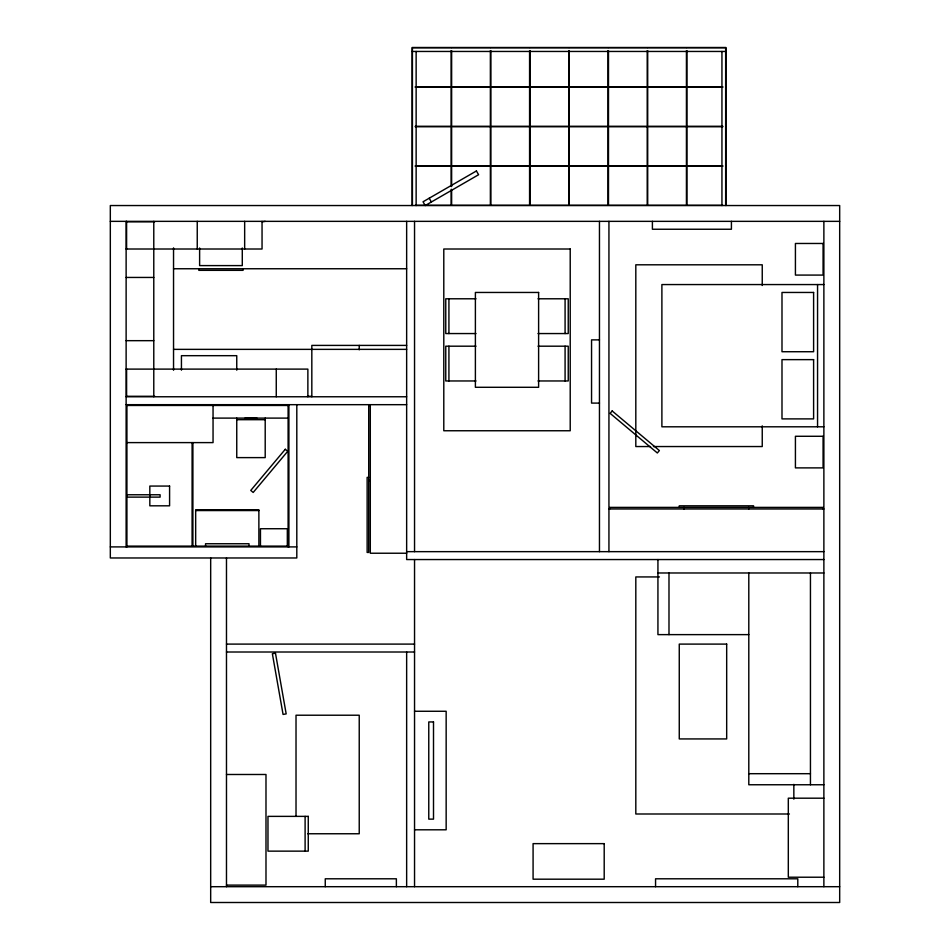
<?xml version="1.0" encoding="UTF-8"?>
<svg xmlns="http://www.w3.org/2000/svg" width="950" height="950" viewBox="0 0 950 950"><rect width="100%" height="100%" fill="white"/><g stroke="black" fill="none" stroke-linecap="round" stroke-linejoin="round"><path stroke-width="1.43" d="M451.155 47.738L412.419 47.738L412.419 86.771M451.63 47.738L490.366 47.738M490.841 47.738L529.577 47.738M530.053 47.738L568.801 47.738M569.276 47.738L608.012 47.738M608.487 47.738L647.223 47.738M647.698 47.738L686.434 47.738M686.909 47.738L725.658 47.738L725.658 86.771M412.181 51.454L725.895 51.454M415.281 86.771L451.155 86.771L451.155 50.623M722.784 86.771L686.909 86.771L686.909 50.623M415.281 87.246L451.155 87.246L451.155 126.279L415.281 126.279M722.784 87.246L686.909 87.246L686.909 126.279L722.784 126.279M415.281 126.754L451.155 126.754L451.155 165.799L415.281 165.799M722.784 126.754L686.909 126.754L686.909 165.799L722.784 165.799M415.281 166.262L451.155 166.262L451.155 186.509M722.784 166.262L686.909 166.262L686.909 205.307L722.784 205.307M415.281 205.307L451.155 205.307L451.155 189.394M110.319 221.35L839.681 221.35M126.599 221.813L154.612 221.813M262.248 221.813L265.204 221.35M126.124 249.007L262.046 249.007L262.046 221.35M173.541 268.755L406.647 268.755M126.124 277.447L153.781 277.447M823.876 284.561L661.889 284.561L661.889 426.799L823.876 426.799M475.986 298.787L445.764 298.787L445.764 333.557L475.986 333.557M538.021 298.787L568.242 298.787L568.242 333.557L538.021 333.557M599.462 339.874L591.553 339.874L591.553 403.097L599.462 403.097M126.124 340.67L153.781 340.67M406.647 345.408L311.826 345.408L311.826 396.767M475.986 346.192L445.764 346.192L445.764 380.962L475.986 380.962M538.021 346.192L568.242 346.192L568.242 380.962L538.021 380.962M173.541 349.363L406.647 349.363M126.124 369.111L307.871 369.111L307.871 396.767M126.599 396.293L154.755 396.293M307.372 396.293L311.826 396.293M126.124 396.767L406.647 396.767M126.124 404.676L406.647 404.676M126.92 405.46L288.111 405.46M370.298 405.46L368.719 405.46L368.719 552.437L367.139 552.437L367.139 477.375L368.719 477.375M213.049 418.107L288.111 418.107M236.752 419.686L265.204 419.686M126.92 442.605L213.049 442.605L213.049 405.46M650.512 446.548L635.811 446.548L635.811 264.801L762.244 264.801L762.244 285.487M653.446 446.548L762.244 446.548L762.244 425.861M368.719 480.534L370.298 480.534M126.92 494.76L160.099 494.76L160.099 497.123L126.92 497.123M608.938 508.974L823.876 508.974M195.664 510.554L258.875 510.554M126.92 546.119L288.111 546.119M110.319 546.903L296.804 546.903M406.647 551.653L823.876 551.653M406.647 553.232L370.298 553.232L370.298 404.676M823.876 559.55L406.647 559.55L406.647 221.35M657.934 572.981L823.876 572.981M659.443 576.935L635.811 576.935L635.811 813.996L789.414 813.996M748.802 634.624L657.934 634.624L657.934 559.55M226.48 644.1L414.544 644.1M226.48 652.009L414.544 652.009M414.544 711.265L446.156 711.265L446.156 829.801L414.544 829.801M748.802 773.692L810.445 773.692M226.48 774.488L265.988 774.488L265.988 885.115L226.48 885.115M823.876 784.759L748.802 784.759L748.802 572.981M823.876 798.19L788.31 798.19L788.31 877.218L823.876 877.218M307.776 833.756L359.231 833.756L359.231 715.219L296.02 715.219L296.02 815.967M210.674 886.694L839.681 886.694M429.198 198.217L431.371 201.982M823.876 221.35L823.876 886.694M823.08 508.974L823.08 507.395L609.734 507.395L609.734 508.974M817.558 284.561L817.558 426.799M810.445 572.981L810.445 784.759M797.798 886.694L797.798 878.797L655.559 878.797L655.559 886.694M793.844 784.367L793.844 799.176M753.552 507.395L753.552 505.816L679.262 505.816L679.262 507.395M748.802 507.395L748.802 508.974M731.417 221.35L731.417 229.247L652.401 229.247L652.401 221.35M725.895 205.544L725.895 47.5L412.181 47.5L412.181 205.544M725.658 87.246L725.658 126.279M725.658 126.754L725.658 165.799M725.658 166.262L725.658 205.307M721.941 51.454L721.941 205.544M686.434 50.623L686.434 86.771L647.698 86.771L647.698 50.623M684.012 507.395L684.012 508.974M668.99 572.981L668.99 634.624M647.223 50.623L647.223 86.771L608.487 86.771L608.487 50.623M608.938 221.35L608.938 551.653M608.012 50.623L608.012 86.771L569.276 86.771L569.276 50.623M599.462 221.35L599.462 551.653M568.801 50.623L568.801 86.771L530.053 86.771L530.053 50.623M565.084 298.787L565.084 333.557M565.084 346.192L565.084 380.962M529.577 50.623L529.577 86.771L490.841 86.771L490.841 50.623M490.366 50.623L490.366 86.771L451.63 86.771L451.63 50.623M451.63 186.509L451.63 166.262L490.366 166.262L490.366 205.307L451.63 205.307L451.63 189.394M448.923 298.787L448.923 333.557M448.923 346.192L448.923 380.962M416.136 51.454L416.136 205.544M414.544 221.35L414.544 551.653M414.544 559.55L414.544 886.694M412.419 87.246L412.419 126.279M412.419 126.754L412.419 165.799M412.419 166.262L412.419 205.307M406.647 652.009L406.647 886.694M396.376 886.694L396.376 878.797L325.256 878.797L325.256 886.694M359.231 345.408L359.231 349.814M305.104 816.371L305.104 851.141M296.804 404.676L296.804 557.971L110.319 557.971L110.319 205.544L839.681 205.544L839.681 902.5L210.674 902.5L210.674 557.971M288.907 404.676L288.907 546.903M288.111 404.676L288.111 546.903M287.327 546.119L287.327 528.734L260.454 528.734L260.454 546.119M276.26 369.111L276.26 396.767M265.204 418.107L265.204 457.615L236.752 457.615L236.752 418.107M258.875 546.119L258.875 509.77L195.664 509.77L195.664 546.119M256.904 418.107L245.053 418.107M249.007 546.119L249.007 543.744L205.544 543.744L205.544 546.119M244.661 221.35L244.661 249.007M243.081 268.755L243.081 270.334L198.823 270.334L198.823 268.755M242.286 247.986L242.286 265.596L199.619 265.596L199.619 247.986M236.752 370.168L236.752 355.68L181.438 355.68L181.438 370.168M226.48 557.971L226.48 886.694M197.244 221.35L197.244 249.007M192.898 442.605L192.898 546.119M192.102 442.605L192.102 546.119M173.541 247.879L173.541 370.239M153.781 221.35L153.781 396.767M126.92 404.676L126.92 546.903M126.599 221.35L126.599 249.351M126.599 368.766L126.599 396.767M126.124 221.35L126.124 546.903M285.297 449.267L250.764 490.426L253.187 492.456L287.719 451.298L285.297 449.267M612.156 410.946L610.126 413.369L657.341 452.984L659.371 450.561L612.156 410.946M476.425 170.964L423.047 201.78L425.22 205.544L478.598 174.717L476.425 170.964M275.476 653.196L272.365 653.742L283.064 714.436L286.176 713.889L275.476 653.196M490.366 87.246L451.63 87.246L451.63 126.279L490.366 126.279L490.366 87.246M529.577 87.246L490.841 87.246L490.841 126.279L529.577 126.279L529.577 87.246M568.801 87.246L530.053 87.246L530.053 126.279L568.801 126.279L568.801 87.246M608.012 87.246L569.276 87.246L569.276 126.279L608.012 126.279L608.012 87.246M647.223 87.246L608.487 87.246L608.487 126.279L647.223 126.279L647.223 87.246M686.434 87.246L647.698 87.246L647.698 126.279L686.434 126.279L686.434 87.246M490.366 126.754L451.63 126.754L451.63 165.799L490.366 165.799L490.366 126.754M529.577 126.754L490.841 126.754L490.841 165.799L529.577 165.799L529.577 126.754M568.801 126.754L530.053 126.754L530.053 165.799L568.801 165.799L568.801 126.754M608.012 126.754L569.276 126.754L569.276 165.799L608.012 165.799L608.012 126.754M647.223 126.754L608.487 126.754L608.487 165.799L647.223 165.799L647.223 126.754M686.434 126.754L647.698 126.754L647.698 165.799L686.434 165.799L686.434 126.754M529.577 166.262L490.841 166.262L490.841 205.307L529.577 205.307L529.577 166.262M568.801 166.262L530.053 166.262L530.053 205.307L568.801 205.307L568.801 166.262M608.012 166.262L569.276 166.262L569.276 205.307L608.012 205.307L608.012 166.262M647.223 166.262L608.487 166.262L608.487 205.307L647.223 205.307L647.223 166.262M686.434 166.262L647.698 166.262L647.698 205.307L686.434 205.307L686.434 166.262M823.08 243.473L795.423 243.473L795.423 275.084L823.08 275.084L823.08 243.473M570.214 249.007L443.793 249.007L443.793 430.754L570.214 430.754L570.214 249.007M538.614 292.457L475.392 292.457L475.392 387.291L538.614 387.291L538.614 292.457M813.604 292.457L781.992 292.457L781.992 351.726L813.604 351.726L813.604 292.457M813.604 359.634L781.992 359.634L781.992 418.891L813.604 418.891L813.604 359.634M823.08 436.276L795.423 436.276L795.423 467.887L823.08 467.887L823.08 436.276M169.587 486.067L149.827 486.067L149.827 505.816L169.587 505.816L169.587 486.067M726.679 644.1L679.262 644.1L679.262 738.934L726.679 738.934L726.679 644.1M433.509 721.941L428.771 721.941L428.771 819.137L433.509 819.137L433.509 721.941M308.263 816.371L267.971 816.371L267.971 851.141L308.263 851.141L308.263 816.371M604.2 843.636L533.081 843.636L533.081 879.189L604.2 879.189L604.2 843.636"/></g></svg>
